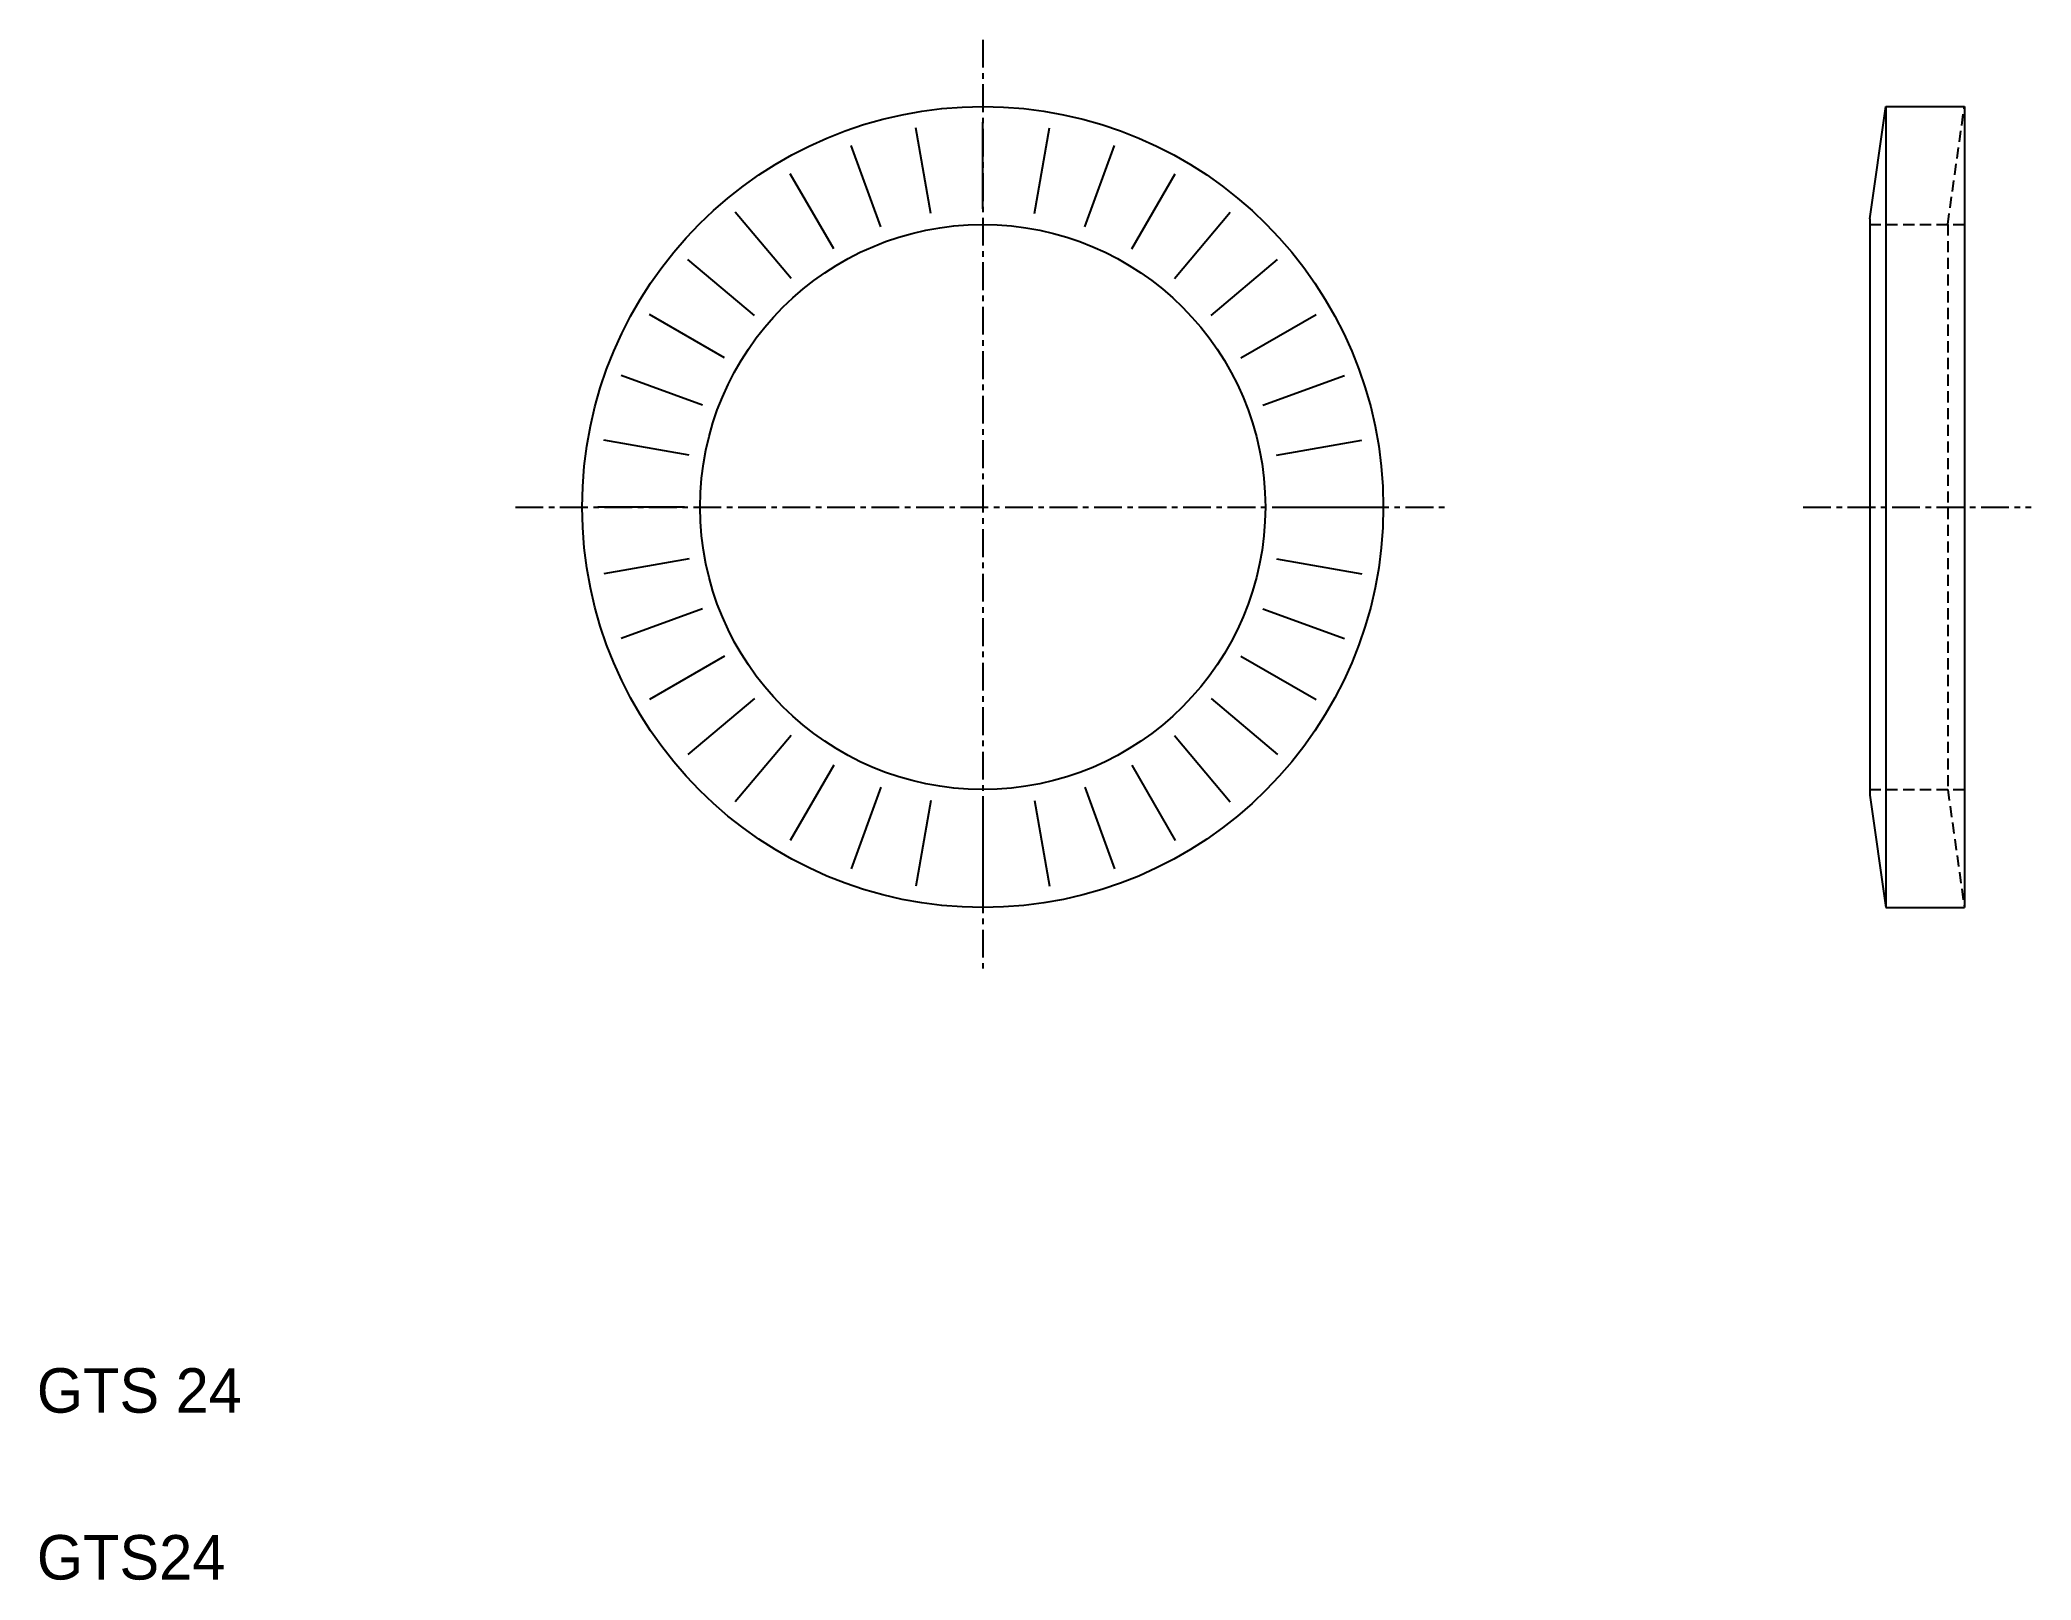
# Model space of a CAD drawing. Extents: x 5.1 to 94.6, y 5 to 74.2.
import ezdxf

# ---------------------------------------------------------------- set-up
doc = ezdxf.new("R2010")
doc.units = 0
doc.linetypes.add('CENTER', pattern=[2, 1.25, -0.25, 0.25, -0.25])
doc.linetypes.add('DASHED', pattern=[0.75, 0.5, -0.25])
doc.layers.get('0').update_dxf_attribs({"linetype": 'CONTINUOUS'})
doc.layers.add('CENTER', color=1, linetype='CENTER')

msp = doc.modelspace()

# ---------------------------------------------------------------- linework, layer by layer
at = {"color": 7, "linetype": 'CONTINUOUS'}
for p, q in [((87.377, 66.155), (88.092, 71.209)), ((88.092, 71.209), (91.627, 71.209)), ((88.092, 71.209), (88.092, 35.209)), ((91.627, 71.209), (91.627, 35.209)), ((45.184, 66.405), (44.507, 70.246)), ((47.511, 66.609), (47.511, 70.509)), ((49.838, 66.405), (50.515, 70.246)), ((42.928, 65.801), (41.594, 69.465)), ((52.094, 65.801), (53.428, 69.465)), ((40.811, 64.813), (38.861, 68.191)), ((54.211, 64.813), (56.161, 68.191)), ((38.898, 63.474), (36.391, 66.461)), ((56.124, 63.474), (58.631, 66.461)), ((87.377, 66.155), (87.377, 40.262)), ((37.246, 61.822), (34.258, 64.329)), ((57.776, 61.822), (60.764, 64.329)), ((35.906, 59.909), (32.529, 61.859)), ((59.116, 59.909), (62.493, 61.859)), ((34.919, 57.792), (31.254, 59.126)), ((60.103, 57.792), (63.768, 59.126)), ((34.315, 55.536), (30.474, 56.213)), ((60.707, 55.536), (64.548, 56.213)), ((34.111, 53.209), (30.211, 53.209)), ((60.911, 53.209), (64.811, 53.209)), ((34.315, 50.882), (30.474, 50.205)), ((60.707, 50.882), (64.548, 50.205)), ((34.919, 48.626), (31.254, 47.292)), ((60.103, 48.626), (63.768, 47.292)), ((35.906, 46.509), (32.529, 44.559)), ((59.116, 46.509), (62.493, 44.559)), ((37.246, 44.595), (34.258, 42.088)), ((57.776, 44.595), (60.764, 42.088)), ((38.898, 42.944), (36.391, 39.956)), ((56.124, 42.944), (58.631, 39.956)), ((40.811, 41.604), (38.861, 38.226)), ((54.211, 41.604), (56.161, 38.226)), ((42.928, 40.617), (41.594, 36.952)), ((52.094, 40.617), (53.428, 36.952)), ((45.184, 40.012), (44.507, 36.172)), ((47.511, 39.809), (47.511, 35.909)), ((49.838, 40.012), (50.515, 36.172)), ((87.377, 40.262), (88.092, 35.209)), ((88.092, 35.209), (91.627, 35.209))]:
    msp.add_line(p, q, dxfattribs=at)
at = {"color": 3, "linetype": 'DASHED'}
for p, q in [((90.877, 65.909), (91.627, 71.209)), ((87.377, 65.909), (91.627, 65.909)), ((90.877, 65.909), (90.877, 40.509)), ((87.377, 40.509), (91.627, 40.509)), ((90.877, 40.509), (91.627, 35.209))]:
    msp.add_line(p, q, dxfattribs=at)
at = {"color": 7, "linetype": 'CONTINUOUS'}
for radius in [18, 12.7]:
    msp.add_circle((47.511, 53.209), radius, dxfattribs=at)
at = {"layer": 'CENTER', "color": 1, "linetype": 'CENTER'}
for p, q in [((47.511, 74.209), (47.511, 32.209)), ((26.511, 53.209), (68.511, 53.209)), ((84.377, 53.209), (94.627, 53.209))]:
    msp.add_line(p, q, dxfattribs=at)

# ---------------------------------------------------------------- texts
at = {"color": 7, "linetype": 'CONTINUOUS'}
for s, p in [('GTS 24', (5, 12.5)), ('GTS24', (5, 5))]:
    msp.add_text(s, height=2, dxfattribs=at).set_placement(p)

doc.saveas('drawing.dxf')
